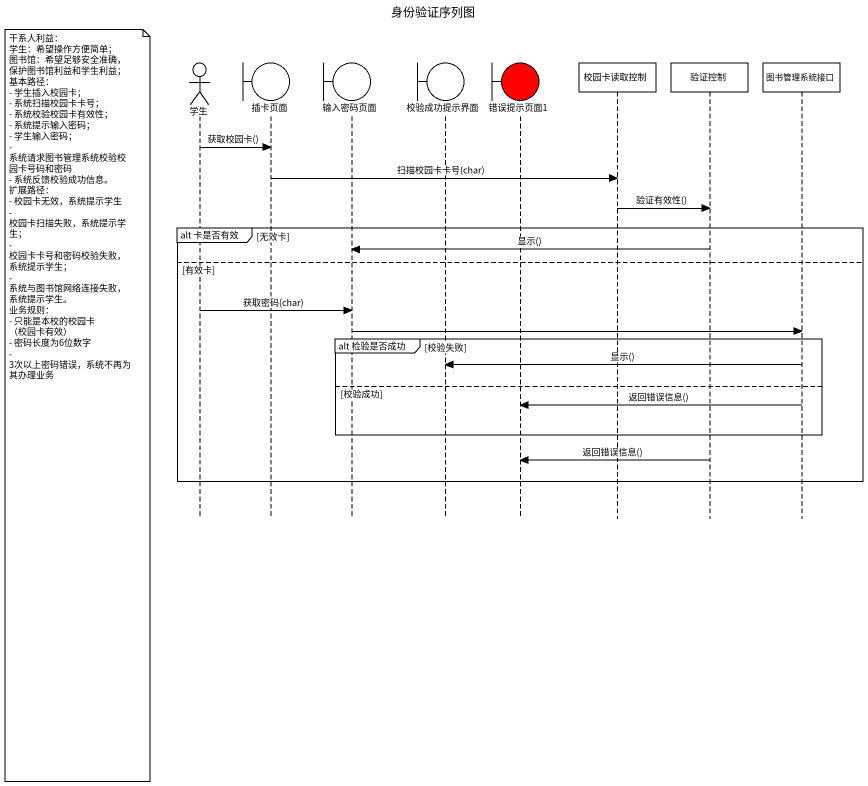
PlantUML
@startuml
title 身份验证序列图
hide footbox
actor 学生
boundary 插卡页面
boundary 输入密码页面
boundary 校验成功提示界面
boundary 错误提示页面1 #FF0000
participant 校园卡读取控制
participant 验证控制
participant 图书管理系统接口

学生 -> 插卡页面 : 获取校园卡()
插卡页面 -> 校园卡读取控制 : 扫描校园卡卡号(char)
校园卡读取控制 -> 验证控制 : 验证有效性()
group alt 卡是否有效 [无效卡]
  验证控制 -> 输入密码页面 : 显示()
else 有效卡
  学生 -> 输入密码页面 : 获取密码(char)
  输入密码页面 -> 图书管理系统接口
  group alt 检验是否成功 [校验失败]
    图书管理系统接口 -> 校验成功提示界面 : 显示()
  else 校验成功
    图书管理系统接口 -> 错误提示页面1 : 返回错误信息()
    note left of 学生
      干系人利益：
      学生：希望操作方便简单；
      图书馆：希望足够安全准确，保护图书馆利益和学生利益；
      基本路径：
      - 学生插入校园卡；
      - 系统扫描校园卡卡号；
      - 系统校验校园卡有效性；
      - 系统提示输入密码；
      - 学生输入密码；
      - 系统请求图书管理系统校验校园卡号码和密码
      - 系统反馈校验成功信息。
      扩展路径：
      - 校园卡无效，系统提示学生
      - 校园卡扫描失败，系统提示学生；
      - 校园卡卡号和密码校验失败，系统提示学生；
      - 系统与图书馆网络连接失败，系统提示学生。
      业务规则：
      - 只能是本校的校园卡 （校园卡有效）
      - 密码长度为6位数字
      - 3次以上密码错误，系统不再为其办理业务
    end note
  end
  验证控制 -> 错误提示页面1 : 返回错误信息()
end
@enduml
